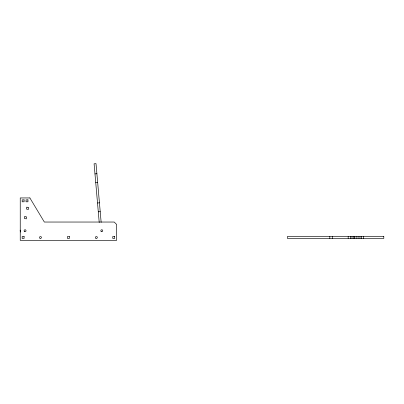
<?xml version="1.0" encoding="UTF-8"?>
<svg xmlns="http://www.w3.org/2000/svg" width="404" height="404" viewBox="0 0 404 404"><rect width="100%" height="100%" fill="white"/><g stroke="black" fill="none" stroke-linecap="round" stroke-linejoin="round"><path stroke-width="0.61" d="M94.975 173.897L96.894 173.73M95.738 182.628L97.657 182.462M97.521 202.995L99.44 202.823M98.293 211.822L100.212 211.656M101.146 222.326L96.011 163.65L94.092 163.817L99.227 222.493M20.2 230.118L20.341 232.037M363.56 236.497L363.56 238.426M361.636 236.497L361.636 238.426M359.974 236.497L359.974 238.426M358.05 236.497L358.05 238.426M356.121 236.497L356.121 238.426M354.192 236.497L354.192 238.426M353.924 236.497L353.924 238.426M352 236.497L352 238.426M350.581 236.497L350.581 238.426M348.172 236.497L348.172 238.426M332.27 236.497L332.27 238.426M329.826 236.497L329.826 238.426M24.821 216.574L24.407 218.458L26.29 218.872L26.704 216.988L24.821 216.574M26.896 207.161L26.482 209.045L28.366 209.459L28.78 207.575L26.896 207.161M29.881 197.945L20.24 197.945L20.24 240.35L116.62 240.35L116.62 224.447L114.211 222.038L44.339 222.038L29.881 197.945M24.099 199.874L22.169 199.874L22.169 201.798L24.099 201.798L24.099 199.874M27.952 199.874L26.023 199.874L26.023 201.798L27.952 201.798L27.952 199.874M24.099 236.497L22.169 236.497L22.169 238.426L24.099 238.426L24.099 236.497M69.397 236.497L67.468 236.497L67.468 238.426L69.397 238.426L69.397 236.497M114.696 236.497L112.767 236.497L112.767 238.426L114.696 238.426L114.696 236.497M383.8 236.497L287.421 236.497L287.421 238.426L383.8 238.426L383.8 236.497M101.162 231.452A0.965 0.965 0 0 0 102.727 230.881A0.965 0.965 0 0 0 101.449 229.805A0.965 0.965 0 0 0 101.162 231.452M24.447 231.457A0.965 0.965 0 0 0 26.013 230.876A0.965 0.965 0 0 0 24.73 229.81A0.965 0.965 0 0 0 24.447 231.457M40.011 238.274A0.939 0.939 0 0 0 41.42 237.461A0.939 0.939 0 0 0 40.011 236.648A0.939 0.939 0 0 0 40.011 238.274M95.915 238.274A0.939 0.939 0 0 0 97.324 237.461A0.939 0.939 0 0 0 95.915 236.648A0.939 0.939 0 0 0 95.915 238.274"/></g></svg>
